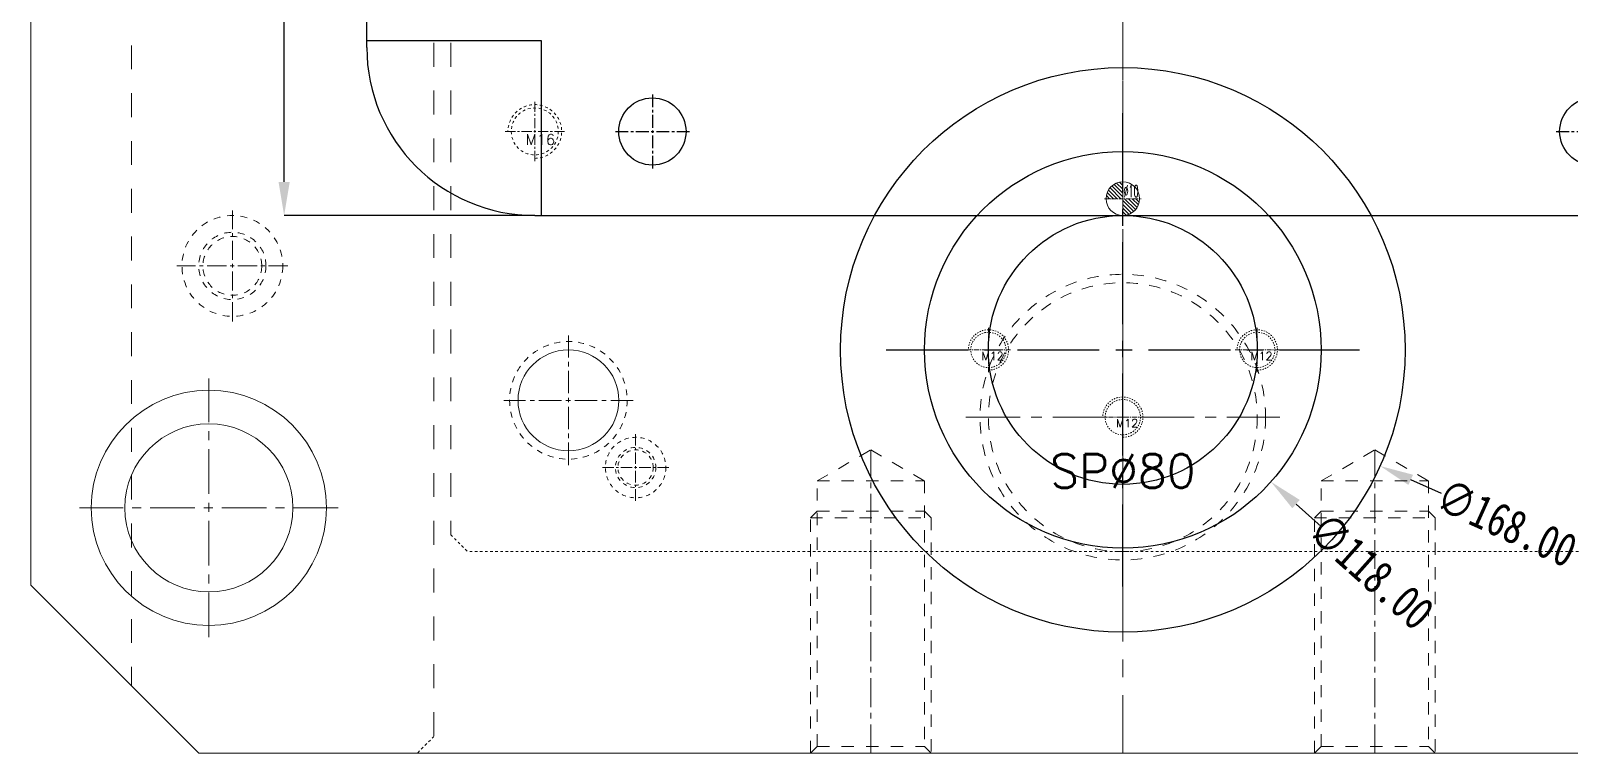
# Model space of a CAD drawing. Header units: millimetres. Extents: x 1937 to 4271, y -9032 to 1737.
# Drawn here: x 2391 to 2848.9, y -1317.2 to -1102.2 of the extents above; entities that cross this region are included whole.
import ezdxf
from ezdxf.enums import TextEntityAlignment as Align

# ---------------------------------------------------------------- set-up
doc = ezdxf.new("R2010")
doc.units = ezdxf.units.MM
doc.header["$LTSCALE"] = 16.335
doc.header["$PDMODE"] = 3
doc.header["$PDSIZE"] = 0.3125
doc.linetypes.add('CENTER', pattern=[0.6, 0.375, -0.075, 0.075, -0.075])
doc.linetypes.add('HIDDEN', pattern=[0.2, 0.1, -0.1])
doc.layers.get('0').update_dxf_attribs({"linetype": 'CONTINUOUS'})
doc.layers.get('Defpoints').update_dxf_attribs({"linetype": 'CONTINUOUS'})
for name, color, linetype, lineweight in [('center', 1, 'CENTER', 9), ('epin', 13, 'CONTINUOUS', 9), ('moldbase', 7, 'CONTINUOUS', 20), ('screw', 33, 'CONTINUOUS', 13), ('sp', 193, 'CONTINUOUS', 9)]:
    doc.layers.add(name, color=color, linetype=linetype, lineweight=lineweight)
doc.styles.get("Standard").update_dxf_attribs({"font": 'txt', "width": 0.8})
doc.styles.add('TXT', font='txt.shx', dxfattribs={"bigfont": 'gbcbig.shx'})
doc.styles.add('TXT05', font='txt.shx', dxfattribs={"width": 0.5, "bigfont": 'gbcbig.shx'})
doc.dimstyles.get("Standard").update_dxf_attribs({"dimtxt": 0.15625, "dimasz": 0.1875, "dimexe": 0.125, "dimexo": 0.0625, "dimtad": 0, "dimtih": 1, "dimtoh": 1, "dimdsep": 46, "dimtxsty": 'Standard', "dimcen": 0.09, "dimadec": 0, "dimazin": 0, "dimtp": 0.01, "dimtm": 0.01, "dimtfac": 1, "dimtofl": 0, "dimtmove": 0, "dimatfit": 3, "dimfxl": 0, "dimtolj": 1, "dimarcsym": 0})

# ---------------------------------------------------------------- blocks, each defined once
blk = doc.blocks.new('screw_m16_g')
at = {"layer": 'screw', "color": 1, "linetype": 'CENTER', "ltscale": 0.497582}
for p, q in [((0, -8.8), (0, 8.8)), ((-8.8, 0), (8.8, 0))]:
    blk.add_line(p, q, dxfattribs=at)
at = {"layer": 'screw', "linetype": 'HIDDEN', "ltscale": 0.497582}
blk.add_circle((0, 0), 7, dxfattribs=at)
at = {"layer": 'screw', "color": 92, "linetype": 'HIDDEN', "ltscale": 0.497582}
blk.add_arc((0, 0), 8, 270, 180, dxfattribs=at)
at = {"layer": 'screw', "color": 6, "style": 'TXT'}
blk.add_text('M16', height=3.2, dxfattribs=at).set_placement((-2.72, -4))
blk = doc.blocks.new('*D25')
at = {"color": 6, "lineweight": -2}
for p, q in [((2541.05, -727.21), (2466.45, -727.21)), ((2466.45, -737.21), (2466.45, -908.59)), ((2466.45, -1147.21), (2466.45, -944.59)), ((2541.05, -1157.21), (2466.45, -1157.21))]:
    blk.add_line(p, q, dxfattribs=at)
at = {"color": 6}
for points in [[(2464.78, -737.21), (2468.12, -737.21), (2466.45, -727.21)], [(2464.78, -1147.21), (2468.12, -1147.21), (2466.45, -1157.21)]]:
    blk.add_solid(points, dxfattribs=at)
at = {"layer": 'Defpoints', "color": 0}
for p in [(2541.05, -727.21), (2466.45, -1157.21), (2541.05, -1157.21, 0)]:
    blk.add_point(p, dxfattribs=at)
at = {"color": 4, "insert": (2466.45, -926.59), "char_height": 10, "attachment_point": 5, "rotation": 90}
blk.add_mtext('\\A1;430.00', dxfattribs=at)
blk = doc.blocks.new('*D27')
at = {"color": 6, "lineweight": -2}
blk.add_line((2775.05, -1249.74), (2767.58, -1243.09), dxfattribs=at)
at = {"color": 6}
blk.add_solid([(2768.69, -1241.84), (2766.48, -1244.33), (2760.12, -1236.44)], dxfattribs=at)
at = {"layer": 'Defpoints', "color": 0}
for p in [(2671.97, -1157.98), (2760.12, -1236.44)]:
    blk.add_point(p, dxfattribs=at)
at = {"color": 4, "insert": (2789.99, -1263.03), "char_height": 10, "attachment_point": 5, "rotation": 318.3271}
blk.add_mtext('\\A1;∅118.00', dxfattribs=at)
blk = doc.blocks.new('*D28')
at = {"color": 6, "lineweight": -2}
blk.add_line((2810.84, -1239.98), (2801.73, -1235.87), dxfattribs=at)
at = {"color": 6}
blk.add_solid([(2802.41, -1234.35), (2801.04, -1237.38), (2792.61, -1231.75)], dxfattribs=at)
at = {"layer": 'Defpoints', "color": 0}
for p in [(2639.48, -1162.67), (2792.61, -1231.75)]:
    blk.add_point(p, dxfattribs=at)
at = {"color": 4, "insert": (2830.29, -1248.75), "char_height": 10, "attachment_point": 5, "rotation": 335.7179}
blk.add_mtext('\\A1;∅168.00', dxfattribs=at)
blk = doc.blocks.new('2')
at = {"layer": 'moldbase', "color": 1, "linetype": 'CENTER', "ltscale": 1.08846}
for p, q in [((2118.27, -1231.46), (2118.27, -1192.96)), ((2137.52, -1212.21), (2099.02, -1212.21))]:
    blk.add_line(p, q, dxfattribs=at)
at = {"layer": 'moldbase', "color": 1, "linetype": 'CENTER', "ltscale": 0.55978}
for p, q in [((2138.27, -1242.11), (2138.27, -1222.31)), ((2128.37, -1232.21), (2148.17, -1232.21))]:
    blk.add_line(p, q, dxfattribs=at)
at = {"layer": 'moldbase', "color": 8, "linetype": 'HIDDEN', "ltscale": 1.08846}
blk.add_circle((2118.27, -1212.21), 17.5, dxfattribs=at)
at = {"layer": 'moldbase'}
blk.add_circle((2118.27, -1212.21), 15, dxfattribs=at)
at = {"layer": 'moldbase', "color": 8, "linetype": 'HIDDEN', "ltscale": 0.746373}
for radius in [9, 6, 5.25]:
    blk.add_circle((2138.27, -1232.21), radius, dxfattribs=at)
blk = doc.blocks.new('sp_80_th', base_point=(283.27, -1197.21))
at = {"layer": 'sp', "color": 1, "linetype": 'CENTER', "ltscale": 2.643404}
for p, q in [((283.27, -1243.96), (283.27, -1150.46)), ((236.52, -1197.21), (330.02, -1197.21))]:
    blk.add_line(p, q, dxfattribs=at)
at = {"layer": 'sp', "linetype": 'HIDDEN', "ltscale": 2.073258}
for radius in [42.5, 40]:
    blk.add_circle((283.27, -1197.21), radius, dxfattribs=at)
at = {"layer": 'sp', "color": 6, "style": 'TXT'}
blk.add_text('SP%%c80', height=10, dxfattribs=at).set_placement((283.27, -1213.21), align=Align.MIDDLE)
blk = doc.blocks.new('screw_m12_g')
at = {"layer": 'screw', "color": 1, "linetype": 'CENTER', "ltscale": 0.24}
for p, q in [((0, -6.6), (0, 6.6)), ((-6.6, 0), (6.6, 0))]:
    blk.add_line(p, q, dxfattribs=at)
at = {"layer": 'screw', "color": 33, "linetype": 'HIDDEN', "ltscale": 0.24}
blk.add_circle((0, 0), 5.25, dxfattribs=at)
at = {"layer": 'screw', "color": 92, "linetype": 'HIDDEN', "ltscale": 0.24}
blk.add_arc((0, 0), 6, 270, 180, dxfattribs=at)
at = {"layer": 'screw', "color": 6, "style": 'TXT'}
blk.add_text('M12', height=2.4, dxfattribs=at).set_placement((-2.04, -3))
blk = doc.blocks.new('epin_ejp_10')
at = {"layer": 'epin'}
h = blk.add_hatch(dxfattribs=at)
h.set_pattern_fill('_ANSI31', color=123, scale=0.25, angle=90, style=0)
h.set_pattern_definition([(135, (-1645.23396, 6741.0989), (-0.56126601, -0.56126601), [])])
h.paths.add_polyline_path([(0, 5, 0.414214), (-5, 0), (0, 0)])
h.paths.add_polyline_path([(5, 0), (0, 0), (0, -5, 0.414214)])
at = {"layer": 'epin', "color": 1, "linetype": 'CENTER', "ltscale": 0.219913}
for p, q in [((0, -5.5), (0, 5.5)), ((-5.5, 0), (5.5, 0))]:
    blk.add_line(p, q, dxfattribs=at)
at = {"layer": 'epin'}
blk.add_circle((0, 0), 5, dxfattribs=at)
at = {"layer": 'epin', "color": 6, "style": 'TXT05', "width": 0.5}
blk.add_text('%%c10', height=3.5, dxfattribs=at).set_placement((0.2, 0.5))

msp = doc.modelspace()

# ---------------------------------------------------------------- linework, layer by layer
for p, q in [((2491.045, -1107.21), (2491.045, -752.21)), ((2543.045, -1105.21), (2491.045, -1105.21)), ((2543.045, -1157.21), (2543.045, -1105.21)), ((2541.045, -1157.21, 0), (2891.045, -1157.21, 0))]:
    msp.add_line(p, q)
at = {"color": 1, "linetype": 'CENTER', "ltscale": 0.621977}
for p, q in [((2576.045, -1121.21), (2576.045, -1143.21)), ((2565.045, -1132.21), (2587.045, -1132.21)), ((2845.045, -1132.21), (2867.045, -1132.21))]:
    msp.add_line(p, q, dxfattribs=at)
at = {"color": 1, "linetype": 'CENTER', "ltscale": 3.980655}
for p, q in [((2716.045, -1267.61), (2716.045, -1126.81)), ((2645.645, -1197.21), (2786.445, -1197.21))]:
    msp.add_line(p, q, dxfattribs=at)
for centre, radius in [((2716.045, -1197.21), 84), ((2576.045, -1132.21), 10), ((2856.045, -1132.21), 10), ((2716.045, -1197.21), 59), ((2716.045, -1197.21), 40)]:
    msp.add_circle(centre, radius)
msp.add_arc((2541.045, -1107.21, 0), 50, 180, 270)
at = {"layer": 'center', "color": 1, "linetype": 'CENTER', "ltscale": 2.674503}
msp.add_line((2716.045, -1212.21), (2716.045, -722.21), dxfattribs=at)
at = {"layer": 'center', "color": 1, "linetype": 'CENTER', "ltscale": 1.853314}
msp.add_line((2716.045, -1116.941), (2716.045, -737.48), dxfattribs=at)
at = {"layer": 'moldbase', "color": 1, "linetype": 'CENTER', "ltscale": 4.353841}
msp.add_line((2716.045, -617.21), (2716.045, -1317.21), dxfattribs=at)
at = {"layer": 'moldbase', "color": 8, "linetype": 'HIDDEN', "ltscale": 4.353841}
for p, q in [((2511.045, -622.21), (2511.045, -1312.21)), ((2516.045, -622.21), (2516.045, -1252.21)), ((2421.045, -637.21), (2421.045, -1297.21))]:
    msp.add_line(p, q, dxfattribs=at)
at = {"layer": 'moldbase'}
for p, q in [((2391.045, -667.21), (2391.045, -1267.21)), ((2391.045, -1267.21), (2441.045, -1317.21)), ((2991.045, -1317.21), (2441.045, -1317.21))]:
    msp.add_line(p, q, dxfattribs=at)
at = {"layer": 'moldbase', "color": 1, "linetype": 'CENTER', "ltscale": 0.932966}
for p, q in [((2451.045, -1188.71), (2451.045, -1155.71)), ((2467.545, -1172.21), (2434.545, -1172.21))]:
    msp.add_line(p, q, dxfattribs=at)
at = {"layer": 'moldbase', "color": 1, "linetype": 'CENTER', "ltscale": 2.176921}
for p, q in [((2444.045, -1282.71), (2444.045, -1205.71)), ((2482.545, -1244.21), (2405.545, -1244.21))]:
    msp.add_line(p, q, dxfattribs=at)
at = {"layer": 'moldbase', "linetype": 'HIDDEN', "ltscale": 2.239118}
for p, q in [((2625.045, -1236.21), (2641.045, -1226.972)), ((2641.045, -1226.972), (2657.045, -1236.21)), ((2775.045, -1236.21), (2791.045, -1226.972)), ((2791.045, -1226.972), (2807.045, -1236.21)), ((2625.045, -1315.21), (2625.045, -1236.21)), ((2625.045, -1236.21), (2657.045, -1236.21)), ((2657.045, -1236.21), (2657.045, -1315.21)), ((2775.045, -1315.21), (2775.045, -1236.21)), ((2775.045, -1236.21), (2807.045, -1236.21)), ((2807.045, -1236.21), (2807.045, -1315.21)), ((2623.045, -1317.21), (2625.045, -1315.21)), ((2625.045, -1315.21), (2657.045, -1315.21)), ((2657.045, -1315.21), (2659.045, -1317.21)), ((2773.045, -1317.21), (2775.045, -1315.21)), ((2775.045, -1315.21), (2807.045, -1315.21)), ((2807.045, -1315.21), (2809.045, -1317.21))]:
    msp.add_line(p, q, dxfattribs=at)
at = {"layer": 'moldbase', "color": 1, "linetype": 'CENTER', "ltscale": 1.399449}
for p, q in [((2641.045, -1317.21), (2641.045, -1226.972)), ((2791.045, -1317.21), (2791.045, -1226.972))]:
    msp.add_line(p, q, dxfattribs=at)
at = {"layer": 'moldbase', "color": 92, "linetype": 'HIDDEN', "ltscale": 2.239118}
for p, q in [((2623.045, -1247.21), (2625.045, -1245.21)), ((2625.045, -1245.21), (2657.045, -1245.21)), ((2657.045, -1245.21), (2659.045, -1247.21)), ((2773.045, -1247.21), (2775.045, -1245.21)), ((2775.045, -1245.21), (2807.045, -1245.21)), ((2807.045, -1245.21), (2809.045, -1247.21)), ((2623.045, -1317.21), (2623.045, -1247.21)), ((2623.045, -1247.21), (2659.045, -1247.21)), ((2659.045, -1247.21), (2659.045, -1317.21)), ((2773.045, -1317.21), (2773.045, -1247.21)), ((2773.045, -1247.21), (2809.045, -1247.21)), ((2809.045, -1247.21), (2809.045, -1317.21))]:
    msp.add_line(p, q, dxfattribs=at)
at = {"layer": 'moldbase', "color": 8, "linetype": 'HIDDEN', "ltscale": 0.466483}
for p, q in [((2516.045, -1252.21), (2521.045, -1257.21)), ((2911.045, -1257.21), (2521.045, -1257.21)), ((2511.045, -1312.21), (2506.045, -1317.21))]:
    msp.add_line(p, q, dxfattribs=at)
at = {"layer": 'moldbase', "color": 8, "linetype": 'HIDDEN', "ltscale": 1.243955}
for radius in [15, 10, 8.75]:
    msp.add_circle((2451.045, -1172.21), radius, dxfattribs=at)
at = {"layer": 'moldbase'}
for radius in [35, 25]:
    msp.add_circle((2444.045, -1244.21), radius, dxfattribs=at)

# ---------------------------------------------------------------- block references
msp.add_blockref('2', (432.778, 0))
at = {"layer": 'epin'}
msp.add_blockref('epin_ejp_10', (2716.045, -1152.21), dxfattribs=at)
at = {"layer": 'screw'}
for name, p in [('screw_m16_g', (2541.045, -1132.21, 0)), ('screw_m12_g', (2676.045, -1197.21)), ('screw_m12_g', (2756.045, -1197.21)), ('screw_m12_g', (2716.045, -1217.21))]:
    msp.add_blockref(name, p, dxfattribs=at)
at = {"layer": 'sp'}
msp.add_blockref('sp_80_th', (2716.045, -1217.21), dxfattribs=at)

# ---------------------------------------------------------------- dimensions: what is measured, and where the dimension line sits
dim = msp.add_linear_dim(base=(2466.45, -1157.21), p1=(2541.045, -727.21), p2=(2541.045, -1157.21, 0), angle=90, dimstyle='Standard', override={"dimtxt": 10, "dimasz": 10, "dimexe": 0, "dimexo": 0, "dimgap": 0, "dimtih": 0, "dimtoh": 0, "dimzin": 0, "dimcen": 0, "dimclrd": 6, "dimclre": 6, "dimclrt": 4, "dimadec": 2, "dimtp": 0, "dimtm": 0, "dimtzin": 0})
dim.commit()
dim.dimension.update_dxf_attribs({"geometry": '*D25', "text_midpoint": (2466.45, -926.589), "dimtype": 160})
for p1, p2, picture, middle in [((2671.975, -1157.982), (2760.115, -1236.438), '*D27', (2789.993, -1263.033)), ((2639.476, -1162.667), (2792.614, -1231.753), '*D28', (2830.29, -1248.751))]:
    dim = msp.add_diameter_dim_2p(p1=p1, p2=p2, dimstyle='Standard', override={"dimtxt": 10, "dimasz": 10, "dimexe": 0, "dimexo": 0, "dimgap": 0, "dimtih": 0, "dimtoh": 0, "dimzin": 0, "dimcen": 0, "dimclrd": 6, "dimclre": 6, "dimclrt": 4, "dimadec": 2, "dimtp": 0, "dimtm": 0, "dimtzin": 0})
    dim.commit()
    dim.dimension.update_dxf_attribs({"geometry": picture, "text_midpoint": middle})

doc.saveas('drawing.dxf')
